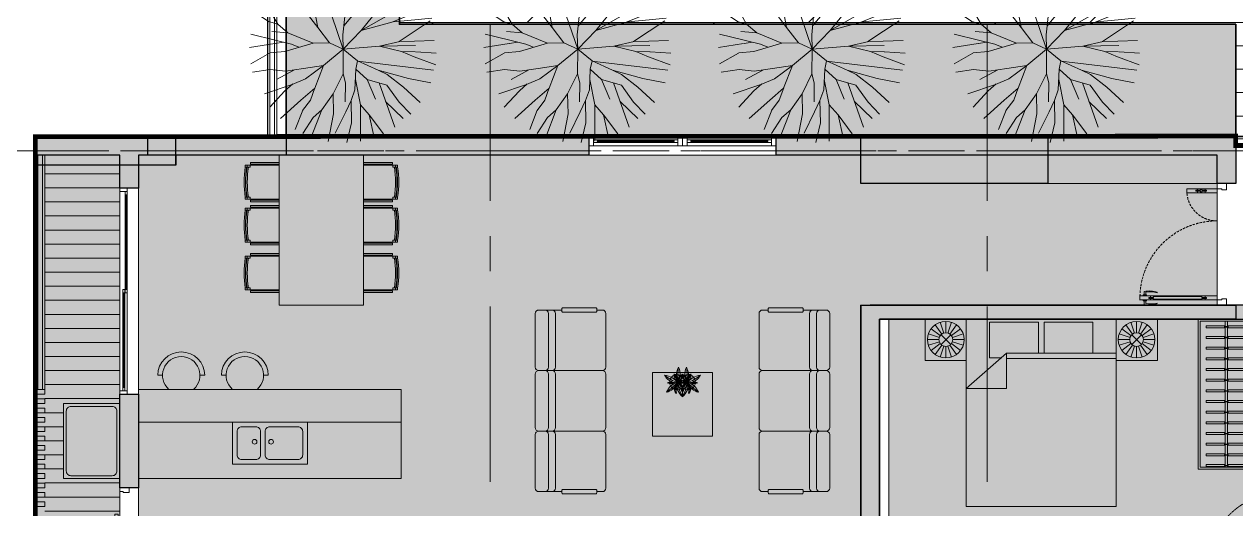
# Model space of a CAD drawing. Header units: millimetres. Extents: x -100356 to 314685, y 446 to 1273965.
# Drawn here: x 41021 to 53941, y 799795 to 804968 of the extents above; entities that cross this region are included whole.
import ezdxf
from ezdxf.enums import TextEntityAlignment as Align

# ---------------------------------------------------------------- set-up
doc = ezdxf.new("R2010")
doc.units = ezdxf.units.MM
for name, pattern in [('A1 - dp$0$DASHED2', [0.375, 0.25, -0.125]), ('A1 - dp$0$HIDDEN', [0.375, 0.25, -0.125]), ('CENTER', [2, 1.25, -0.25, 0.25, -0.25]), ('Dash', [6, 3, -3]), ('gf$0$CENTER2', [28.575, 19.05, -3.175, 3.175, -3.175]), ('gf$0$Kume - Grid Line', [10.5, 6, -1.25, 2, -1.25])]:
    doc.linetypes.add(name, pattern=pattern)
for name, color, linetype, lineweight in [('20180221 BF$0$TUONG 2', 2, 'Continuous', 25), ('20180330-Ascent Plaza-TP-Ban ve so bo$0$20180221 BF$0$Core - tb$0$A.Wall', 2, 'Continuous', 35), ('20180330-Ascent Plaza-TP-Ban ve so bo$0$KÍNH', 150, 'Continuous', 9), ('@ color hatch', 7, 'Continuous', 13), ('A-_LNSP----_E', 7, 'Continuous', 9), ('A.Concrete', 7, 'Continuous', 25), ('A1 - dp$0$A.Door', 4, 'Continuous', 13), ('A1 - dp$0$A.HACH 250', 250, 'Continuous', 5), ('A1 - dp$0$CUA', 5, 'Continuous', 9), ('A1 - dp$0$FURNITURE', 8, 'Continuous', 5), ('A1 - dp$0$KHCUA', 3, 'Continuous', 13), ('A1 - dp$0$TUONG 2', 2, 'Continuous', 25), ('A2 - dp$0$FURNITURE', 8, 'Continuous', 5), ('A3 - dp$0$A.Door', 4, 'Continuous', 13), ('A3 - dp$0$A.HACH 250', 250, 'Continuous', 5), ('A3 - dp$0$CUA', 5, 'Continuous', 9), ('A3 - dp$0$FURNITURE', 8, 'Continuous', 5), ('Core - tb$0$$0$FURNITURE', 45, 'Continuous', 5), ('Core - tb$0$$0$TUONG 2', 2, 'Continuous', 25), ('gf$0$A.Axis', 251, 'gf$0$CENTER2', 13), ('Hatch-wall', 251, 'Continuous', 5), ('LC.HA', 250, 'Continuous', 9), ('LGI', 250, 'CENTER', 9), ('luoicot', 30, 'Continuous', 13)]:
    doc.layers.add(name, color=color, linetype=linetype, lineweight=lineweight)
doc.layers.add('STR', color=7, linetype='Continuous')
doc.styles.add('A1 - dp$0$GHICHU-C', font='Font - TrueType - Arial.ttf', dxfattribs={"width": 0.7})
doc.styles.add('arial_eng', font='ARIALNI.TTF')

# ---------------------------------------------------------------- blocks, each defined once
blk = doc.blocks.new('*U407')
at = {"layer": 'A1 - dp$0$A.Door'}
for p, q in [((117, 380), (117, 900)), ((152, 900), (152, 380)), ((100, 40), (100, 760))]:
    blk.add_line(p, q, dxfattribs=at)
for points in [[(152, 1000), (152, 900), (140, 900), (140, 910), (130, 910), (130, 900), (117, 900), (117, 1000)], [(100, 800), (100, 760), (65, 760), (65, 750), (0, 750), (0, 800)], [(130, 380), (130, 370), (140, 370), (140, 380), (152, 380), (152, 280), (117, 280), (117, 380)], [(65, 50), (65, 40), (100, 40), (100, 0), (0, 0), (0, 50)]]:
    blk.add_lwpolyline(points, close=True, dxfattribs=at)
at = {"layer": 'A1 - dp$0$A.HACH 250', "linetype": 'A1 - dp$0$DASHED2'}
blk.add_lwpolyline([(130, 910), (140, 910), (140, 370), (130, 370)], close=True, dxfattribs=at)
blk = doc.blocks.new('A1 - dp$0$crua 450x830')
at = {"layer": 'A1 - dp$0$FURNITURE'}
blk.add_lwpolyline([(400, 10), (-400, 10), (-400, 460), (400, 460)], close=True, dxfattribs=at)
blk.add_lwpolyline([(-400, 10), (400, 10), (400, 460)], dxfattribs=at)
for points in [[(-300, 60), (0, 60, 0.4142136), (50, 110), (50, 360, 0.4142136), (0, 410), (-300, 410, 0.4142136), (-350, 360), (-350, 110, 0.4142136)], [(100, 110), (100, 360, -0.4142136), (150, 410), (300, 410, -0.4142136), (350, 360), (350, 110, -0.4142136), (300, 60), (150, 60, -0.4142136)]]:
    blk.add_lwpolyline(points, format="xyb", close=True, dxfattribs=at)
for centre in [(-12.5, 250), (162.5, 250)]:
    blk.add_circle(centre, 25, dxfattribs=at)
blk = doc.blocks.new('A1 - dp$0$A$C6E1257E0')
at = {"linetype": 'Continuous'}
blk.add_lwpolyline([(30.5, 0), (64.5, 0), (64.5, 8.5), (30.5, 8.5)], close=True, dxfattribs=at)
blk.add_lwpolyline([(39, 8.5), (39, 42.5, -0.13275358), (166.5, 34), (166.5, 29.75, 0.11521641), (56, 34), (56, 8.5)], format="xyb", dxfattribs=at)
blk = doc.blocks.new('A1 - dp$0$cua vao can ho')
at = {"layer": 'A1 - dp$0$A.HACH 250', "linetype": 'A1 - dp$0$DASHED2', "ltscale": 100}
for centre, radius, start, end in [((-78, 0), 822, 88.4513, 180), ((-1222, 0), 322, 0, 93.9546)]:
    blk.add_arc(centre, radius, start, end, dxfattribs=at)
at = {"layer": 'A1 - dp$0$CUA'}
for p, q in [((-100, 128), (-100, 711)), ((-56, 128), (-56, 711)), ((-1244, 128), (-1244, 210)), ((-1200, 128), (-1200, 210))]:
    blk.add_line(p, q, dxfattribs=at)
for points in [[(-56, 822), (-56, 804), (-56, 711), (-72, 711), (-73, 726), (-83, 726), (-83, 711), (-100, 711), (-100, 822)], [(-73, 726), (-71, 676), (-64, 676), (-64, 161), (-71, 161), (-73, 111), (-83, 111), (-83, 128), (-84, 161), (-92, 161), (-92, 676), (-84, 676), (-83, 726)], [(-1244, 321), (-1244, 304), (-1244, 210), (-1228, 210), (-1227, 226), (-1217, 226), (-1217, 210), (-1200, 210), (-1200, 321)], [(-1227, 226), (-1229, 176), (-1236, 176), (-1236, 161), (-1229, 161), (-1227, 111), (-1217, 111), (-1217, 128), (-1216, 161), (-1208, 161), (-1208, 176), (-1216, 176), (-1217, 226)], [(-1233, -50), (-1244, -50), (-1244, 0), (-1300, 0), (-1300, -100), (-1275, -100), (-1233, -100)], [(-1217, 128), (-1217, 111), (-1227, 111), (-1228, 128), (-1244, 128), (-1244, 1), (-1244, 0), (-1200, 0), (-1200, 11), (-1200, 128)], [(-83, 128), (-83, 111), (-73, 111), (-72, 128), (-56, 128), (-56, 1), (-56, 0), (-100, 0), (-100, 11), (-100, 128)], [(-67, -50), (-56, -50), (-56, 0), (0, 0), (0, -100), (-25, -100), (-67, -100)]]:
    blk.add_lwpolyline(points, close=True, dxfattribs=at)
blk.add_lwpolyline([(-1244, 0), (-56, 0)], dxfattribs=at)
at = {"layer": 'A1 - dp$0$CUA', "yscale": 1.111111111007631, "zscale": 1.111111111007631}
for p, xscale, rotation in [((-100, 822), -1.111111111007631, 89.99998306033208), ((-56, 822), 1.111111111007631, 269.9999830603322)]:
    blk.add_blockref('A1 - dp$0$A$C6E1257E0', p, dxfattribs=dict(at, xscale=xscale, rotation=rotation))
blk = doc.blocks.new('A1 - dp$0$sofa')
for p, q in [((0, -571), (0, 0)), ((38, 38), (104, 38)), ((282, 38), (104, 38)), ((141, -571), (141, 0)), ((217, -571), (217, 0)), ((716, 38), (658, 38)), ((754, -571), (754, 0)), ((716, -608), (38, -608)), ((0, -1217), (0, -646)), ((141, -646), (141, -1217)), ((217, -646), (217, -1217)), ((754, -646), (754, -1217)), ((38, -1255), (104, -1255)), ((716, -1255), (104, -1255)), ((0, -1292), (0, -1863)), ((141, -1292), (141, -1863)), ((217, -1292), (217, -1863)), ((754, -1292), (754, -1863)), ((38, -1901), (104, -1901)), ((282, -1901), (104, -1901)), ((716, -1901), (658, -1901))]:
    blk.add_line(p, q)
for points in [[(644, 61), (296, 61, 0.414214), (282, 47), (282, 28, 0.414214), (296, 14), (644, 14, 0.414214), (658, 28), (658, 47, 0.414214)], [(644, -1924), (296, -1924, -0.414214), (282, -1910), (282, -1891, -0.414214), (296, -1877), (644, -1877, -0.414214), (658, -1891), (658, -1910, -0.414214)]]:
    blk.add_lwpolyline(points, format="xyb", close=True)
blk.add_lwpolyline([(1890, -555), (1250, -555), (1250, -1235), (1890, -1235)], close=True)
blk.add_circle((1627, -1130), 80.6)
for centre, radius, start, end in [((38, 0), 37.7, 90, 180), ((104, 0), 37.7, 0, 90), ((179, 0), 37.7, 0, 90), ((716, 0), 37.7, 0, 90), ((38, -571), 37.7, 180, 270), ((38, -646), 37.7, 90, 180), ((104, -571), 37.7, 270, 0), ((104, -646), 37.7, 0, 90), ((179, -571), 37.7, 270, 0), ((179, -646), 37.7, 0, 90), ((716, -571), 37.7, 270, 0), ((716, -646), 37.7, 0, 90), ((1477, -1093), 150, 346.3603, 52.9474), ((1796, -981), 228, 178.2222, 197.8583), ((1223, -1180), 401, 8.0959, 30.7226), ((1582, -967), 167, 284.1284, 340.1468), ((1353, -1031), 283, 345.0604, 4.0737), ((2072, -1493), 575, 125.4464, 140.7382), ((1772, -1170), 150, 102.2423, 161.7321), ((1521, -1059), 124, 335.9893, 22.84), ((1594, -1056), 62.7, 334.5276, 48.0163), ((1589, -1013), 116, 199.4342, 287.4357), ((1402, -1395), 347, 51.5416, 77.1764), ((1623, -1280), 157, 94.4073, 156.4431), ((1435, -996), 226, 281.2486, 323.9899), ((1735, -1455), 348, 109.6318, 136.9416), ((1657, -878), 252, 226.1483, 260.3711), ((1544, -1172), 49.4, 77.3557, 164.3532), ((1570, -1231), 102, 81.6389, 135.6255), ((1786, -1860), 758, 106.3355, 112.415), ((1675, -1022), 118, 186.5073, 242.3609), ((1500, -1141), 121, 8.5552, 61.3289), ((1835, -910), 304, 204.7599, 224.6473), ((1549, -1147), 69.2, 281.4267, 10.9877), ((1508, -1124), 107, 301.9055, 355.1859), ((1044, -1193), 576, 350.24, 6.1148), ((1462, -1204), 173, 330.2411, 25.809), ((1771, -1215), 176, 150.7697, 151.9367), ((1796, -981), 228, 219.15, 261.389), ((1891, -1027), 289, 200.5138, 216.0242), ((1504, -1496), 388, 48.5745, 72.3842), ((1623, -1280), 157, 28.0484, 84.6491), ((1727, -2147), 1024, 89.91, 94.502), ((1609, -1189), 50.1, 349.1166, 38.9556), ((1686, -1227), 114, 66.7315, 107.3971), ((1675, -1004), 130, 272.4374, 295.2956), ((38, -1217), 37.7, 180, 270), ((38, -1292), 37.7, 90, 180), ((104, -1217), 37.7, 270, 0), ((104, -1292), 37.7, 0, 90), ((179, -1217), 37.7, 270, 0), ((179, -1292), 37.7, 0, 90), ((716, -1217), 37.7, 270, 0), ((716, -1292), 37.7, 0, 90), ((1247, -1065), 350, 334.6853, 342.4501), ((1771, -1215), 176, 174.3326, 205.2804), ((1669, -1151), 48.5, 222.8374, 256.9786), ((38, -1863), 37.7, 180, 270), ((104, -1863), 37.7, 270, 0), ((179, -1863), 37.7, 270, 0), ((716, -1863), 37.7, 270, 0)]:
    blk.add_arc(centre, radius, start, end)
blk = doc.blocks.new('A2 - dp$0$CT3 MBT 11-31$0$ghe bar')
at = {"layer": 'A2 - dp$0$FURNITURE'}
for p, q in [((-250, -250), (-200, -250)), ((200, -250), (250, -250)), ((-132, -400), (132, -400))]:
    blk.add_line(p, q, dxfattribs=at)
for radius, start, end in [(250, 0, 180), (200, 311.4096, 228.5904)]:
    blk.add_arc((0, -250), radius, start, end, dxfattribs=at)
blk = doc.blocks.new('A3 - dp$0$1012')
at = {"layer": 'A3 - dp$0$FURNITURE'}
for p, q in [((397, 192), (13, 192)), ((13, 192), (13, 169)), ((52, 169), (13, 169)), ((36, 169), (36, 192)), ((52, 169), (67, 169)), ((67, 169), (67, 192)), ((397, 222), (71, 222)), ((71, 222), (71, 202)), ((71, 202), (397, 202)), ((397, 202), (397, 222)), ((397, -192), (397, 192)), ((52, -169), (13, -169)), ((13, -169), (13, -192)), ((13, -192), (397, -192)), ((36, -192), (36, -169)), ((52, -169), (67, -169)), ((67, -192), (67, -169)), ((71, -202), (397, -202)), ((71, -222), (71, -202)), ((397, -222), (71, -222)), ((397, -202), (397, -222))]:
    blk.add_line(p, q, dxfattribs=at)
at = {"layer": 'A3 - dp$0$FURNITURE', "extrusion": (0, 0, -1)}
for centre, major_axis, start_param, end_param in [((1073, 0), (759, 759), 3.768877, 4.085105), ((1073, 0), (748, 748), 3.766561, 4.087421), ((1094, 0), (759, 759), 3.768877, 4.085105), ((1094, 0), (748, 748), 3.766561, 4.087421)]:
    blk.add_ellipse(centre, major_axis=major_axis, ratio=1, start_param=start_param, end_param=end_param, dxfattribs=at)
blk = doc.blocks.new('A3 - dp$0$ban an 6')
at = {"layer": 'A3 - dp$0$FURNITURE'}
blk.add_lwpolyline([(1600, 0), (0, 0), (0, -900), (1600, -900)], close=True, dxfattribs=at)
at = {"layer": 'A3 - dp$0$FURNITURE', "extrusion": (2.97971e-18, 2.40137e-28, -1), "xscale": 0.9444444444444444, "yscale": 0.9444444444444444, "zscale": -0.9444444444444444, "rotation": 270}
for p in [(-342, 375), (-853, 375), (-1312, 375)]:
    blk.add_blockref('A3 - dp$0$1012', p, dxfattribs=at)
at = {"layer": 'A3 - dp$0$FURNITURE', "xscale": 0.9444444444444444, "yscale": 0.9444444444444444, "zscale": 0.9444444444444444, "rotation": 90}
for p in [(342, -1275), (853, -1275), (1312, -1275)]:
    blk.add_blockref('A3 - dp$0$1012', p, dxfattribs=at)
blk = doc.blocks.new('*U398')
at = {"layer": 'A3 - dp$0$FURNITURE'}
for p, q in [((0, 100), (2500, 100)), ((0, 75), (2500, 75)), ((0, 25), (2500, 25)), ((0, 0), (2500, 0))]:
    blk.add_line(p, q, dxfattribs=at)
blk = doc.blocks.new('*U397')
at = {"layer": 'A3 - dp$0$A.Door', "ltscale": 0.5}
for p, q in [((950, 100), (50, 100)), ((50, 0), (950, 0)), ((100, 65), (900, 65)), ((100, 35), (900, 35)), ((1000, 0), (1000, 100))]:
    blk.add_line(p, q, dxfattribs=at)
for points in [[(50, 100), (50, 0), (0, 0), (0, 100)], [(950, 100), (950, 0), (1000, 0), (1000, 100)]]:
    blk.add_lwpolyline(points, close=True, dxfattribs=at)
for points in [[(100, 55), (100, 65), (50, 65), (50, 35), (100, 35), (100, 45), (90, 45), (90, 55), (100, 55)], [(900, 55), (900, 65), (950, 65), (950, 35), (900, 35), (900, 45), (910, 45), (910, 55), (900, 55)]]:
    blk.add_lwpolyline(points, dxfattribs=at)
at = {"layer": 'A3 - dp$0$A.HACH 250', "ltscale": 0.5}
blk.add_lwpolyline([(90, 45), (910, 45), (910, 55), (90, 55)], close=True, dxfattribs=at)
blk = doc.blocks.new('*U269')
for p, q in [((50, 0), (1538, 0)), ((100, 0), (100, -30)), ((1488, 0), (1488, -30)), ((1538, 0), (1538, -30)), ((50, -30), (1538, -30)), ((1488, -35), (1488, -65)), ((1488, -35), (2975, -35)), ((1488, -65), (2975, -65)), ((1538, -35), (1538, -65)), ((2925, -35), (2925, -65))]:
    blk.add_line(p, q)
at = {"color": 8}
for p, q in [((100, -15), (1488, -15)), ((1538, -50), (2925, -50))]:
    blk.add_line(p, q, dxfattribs=at)
for points in [[(0, 0), (50, 0), (50, -110), (0, -110)], [(2975, 0), (3025, 0), (3025, -110), (2975, -110)]]:
    blk.add_lwpolyline(points, close=True)
for points in [[(2975, 0), (50, 0)], [(2975, -110), (50, -110)]]:
    blk.add_lwpolyline(points)
at = {"layer": 'A1 - dp$0$KHCUA', "style": 'A1 - dp$0$GHICHU-C', "flags": 1}
for tag, p in [('TEN_CUA', (450, -184)), ('KICH_THUOC', (450, -300)), ('QUI_CACH', (450, -421))]:
    blk.add_attdef(tag, text='', height=50, dxfattribs=at).set_placement(p, align=Align.MIDDLE)
blk = doc.blocks.new('3B2')
at = {"layer": '@ color hatch', "ltscale": 0.5}
h = blk.add_hatch(color=41, dxfattribs=at)
h.dxf.hatch_style = 1
h.paths.add_polyline_path([(7901, 0), (7500, 0), (7500, -102), (200, -102), (200, 196), (-1800, 196), (-1800, -102), (-3600, -102), (-3600, 1500), (200, 1500), (200, 4348), (1100, 4348), (1100, 4848), (200, 4848), (200, 9800), (399, 9800), (399, 11098), (3070, 11098), (3070, 11098), (4000, 11098), (4000, 11098), (7501, 11098), (7501, 11000), (9001, 11000), (9001, 5149), (7501, 5151), (7501, 4750), (7901, 4750)])
h.paths.add_polyline_path([(8101, 0), (9000, 0), (9000, 4750), (8101, 4750)], flags=17)
at = {"layer": 'A3 - dp$0$A.HACH 250'}
h = blk.add_hatch(dxfattribs=at)
h.set_pattern_fill('_USER', color=256, scale=150, angle=180, pattern_type=0)
h.set_pattern_definition([(180, (-353192.27, 191729.01), (-2e-14, -150), [])])
edge = h.paths.add_edge_path()
edge.add_line((8201, 4855), (8101, 4855))
edge.add_line((8101, 4855), (8101, 3350))
edge.add_line((8101, 3350), (8701, 3350))
edge.add_line((8701, 3350), (8701, 2550))
edge.add_line((8701, 2550), (8101, 2550))
edge.add_line((8101, 2550), (8101, 0))
edge.add_line((8101, 0), (8901, 0))
edge.add_line((8901, 0), (8901, 4750))
edge.add_line((8901, 4750), (8201, 4750))
at = {"layer": 'Hatch-wall', "ltscale": 0.5}
h = blk.add_hatch(color=256, dxfattribs=at)
h.dxf.hatch_style = 1
h.paths.add_polyline_path([(1100, -102), (1100, -302), (-3800, -302), (-3800, 200), (-3600, 200), (-3600, -102)])
h.paths.add_polyline_path([(2300, 6648), (2400, 6648), (2400, 6548), (3900, 6548), (3900, 6648), (4000, 6648), (4000, 6398), (3900, 6398), (3900, 6448), (1900, 6448), (1900, 4848), (3200, 4848), (3200, 4448), (3900, 4448), (3900, 5648), (4000, 5648), (4000, 4348), (3100, 4348), (3100, 4748), (1100, 4748), (1100, 4348), (200, 4348), (200, 1498), (-3600, 1498), (-3600, 1500), (-3800, 1500), (-3800, 1648), (0, 1648), (0, 5048), (50, 5048), (51, 11298), (950, 11298), (950, 11098), (200, 11098), (200, 7698), (2400, 7698), (2400, 7398), (2300, 7398), (2300, 7598), (200, 7598), (200, 4848), (1000, 4848), (1800, 4848), (1800, 6548), (2200, 6548), (2300, 6548), (2300, 6548), (2300, 6548)])
h.paths.add_polyline_path([(200, 4748), (1000, 4748), (1000, 4448), (200, 4448)], flags=16)
h.paths.add_polyline_path([(3900, 11098), (3050, 11098), (3050, 11298), (4600, 11298), (4600, 11098), (4000, 11098), (4000, 8148), (4100, 8148), (4100, 8048), (4000, 8048), (4000, 7548), (3900, 7548)])
h.paths.add_polyline_path([(8801, 8048), (5200, 8048), (5200, 7998), (5100, 7998), (5100, 8048), (5000, 8048), (5000, 8148), (8801, 8148), (8801, 8573), (9001, 8573), (9001, 7687), (8801, 7687)])
h.paths.add_polyline_path([(9001, 5148), (9001, 5587), (8801, 5587), (8801, 5148), (7501, 5148), (7501, 5048), (5200, 5048), (5200, 7098), (5100, 7098), (5100, 4948), (7901, 4948), (7901, 4250), (8101, 4250), (8101, 4948), (9001, 4948)])
h.paths.add_polyline_path([(7901, 3450), (8101, 3450), (8101, 2450), (7901, 2450)])
h.paths.add_polyline_path([(3100, -102), (7901, -102), (7901, 250), (8101, 250), (8101, -102), (9001, -102), (9001, -302), (3100, -302)])
h.paths.add_polyline_path([(8801, 11098), (5700, 11098), (5700, 11298), (9001, 11298), (9001, 11098), (9001, 10673), (8801, 10673)])
at = {"layer": '@ color hatch', "color": 7, "linetype": 'Dash', "ltscale": 10, "const_width": 10}
blk.add_lwpolyline([(7901, 4750), (7901, 0), (7500, 0), (7500, -102), (200, -102), (200, 201), (-1800, 197), (-1800, -105), (-3600, -102), (-3600, 1500), (200, 1500), (200, 4348)], dxfattribs=at)
blk.add_lwpolyline([(8101, 0), (9000, 0), (9000, 4750), (8101, 4750)], close=True, dxfattribs=at)
at = {"layer": 'A1 - dp$0$A.HACH 250'}
for points in [[(8901, 3598), (9001, 3598), (9001, 3648), (8901, 3648)], [(8901, 3498), (9001, 3498), (9001, 3548), (8901, 3548)], [(8901, 3398), (9001, 3398), (9001, 3448), (8901, 3448)], [(8101, 2550), (8701, 2550), (8701, 3350), (8101, 3350)], [(8901, 3298), (9001, 3298), (9001, 3348), (8901, 3348)], [(8901, 3198), (9001, 3198), (9001, 3248), (8901, 3248)], [(8901, 3098), (9001, 3098), (9001, 3148), (8901, 3148)], [(8901, 2998), (9001, 2998), (9001, 3048), (8901, 3048)], [(8901, 2898), (9001, 2898), (9001, 2948), (8901, 2948)], [(8901, 2798), (9001, 2798), (9001, 2848), (8901, 2848)], [(8901, 2698), (9001, 2698), (9001, 2748), (8901, 2748)], [(8901, 2598), (9001, 2598), (9001, 2648), (8901, 2648)], [(8901, 2498), (9001, 2498), (9001, 2548), (8901, 2548)], [(8901, 2398), (9001, 2398), (9001, 2448), (8901, 2448)]]:
    blk.add_lwpolyline(points, close=True, dxfattribs=at)
at = {"layer": 'A1 - dp$0$CUA'}
blk.add_lwpolyline([(7901, 2450), (7901, 250)], dxfattribs=at)
at = {"layer": 'A1 - dp$0$FURNITURE'}
for points in [[(7901, 3348), (5100, 3348), (5100, 2398), (7901, 2398)], [(5100, 2748), (7901, 2748), (7901, 3348), (5100, 3348)], [(-1799, -101), (-1799, 199), (-3600, 199), (-3600, -103)]]:
    blk.add_lwpolyline(points, close=True, dxfattribs=at)
blk.add_lwpolyline([(8181, 2580), (8621, 2580, 0.414214), (8671, 2630), (8671, 3270, 0.414214), (8621, 3320), (8181, 3320, 0.414214), (8131, 3270), (8131, 2630, 0.414214)], format="xyb", close=True, dxfattribs=at)
at = {"layer": 'A1 - dp$0$TUONG 2', "ltscale": 0.5}
for points in [[(200, 4348), (200, 1498), (-3600, 1498), (-3600, 1500), (-3800, 1500), (-3800, 1648), (0, 1648), (0, 5048)], [(200, 1498), (200, 4348)]]:
    blk.add_lwpolyline(points, dxfattribs=at)
for points in [[(7901, 3450), (8101, 3450), (8101, 2450), (7901, 2450)], [(1100, -102), (1100, -302), (-3800, -302), (-3800, 200), (-3600, 200), (-3600, -102)], [(7901, 250), (8101, 250), (8101, -102), (9001, -102), (9001, -302), (3100, -302), (3100, -102), (7901, -102)]]:
    blk.add_lwpolyline(points, close=True, dxfattribs=at)
at = {"layer": 'A3 - dp$0$CUA'}
blk.add_line((-3100, -102), (1500, -102), dxfattribs=at)
for points in [[(7901, 2398), (7901, -102)], [(3100, -102), (1100, -102)]]:
    blk.add_lwpolyline(points, dxfattribs=at)
at = {"layer": 'A1 - dp$0$A.Door'}
blk.add_blockref('*U407', (8001, 3450), dxfattribs=at)
at = {"layer": 'A1 - dp$0$A.Door', "extrusion": (0, 0, -1), "xscale": -0.7272727265428539, "yscale": 0.7272727265428539, "zscale": -0.7272727265428539, "rotation": 270}
blk.add_blockref('*U269', (-8021, 250), dxfattribs=at)
at = {"layer": 'A1 - dp$0$FURNITURE'}
blk.add_blockref('A1 - dp$0$sofa', (530, 3452), dxfattribs=at)
at = {"layer": 'A1 - dp$0$FURNITURE', "xscale": -1}
blk.add_blockref('A1 - dp$0$sofa', (3670, 3452), dxfattribs=at)
at = {"layer": 'A1 - dp$0$FURNITURE', "extrusion": (0, 0, -1), "zscale": -1}
for name, p, rotation in [('A1 - dp$0$crua 450x830', (-6500, 3208), 180), ('*U398', (-8901, -102), 90)]:
    blk.add_blockref(name, p, dxfattribs=dict(at, rotation=rotation))
at = {"layer": 'A1 - dp$0$FURNITURE', "xscale": -1}
for name, p, rotation in [('A2 - dp$0$CT3 MBT 11-31$0$ghe bar', (6767, 1998), 180), ('A2 - dp$0$CT3 MBT 11-31$0$ghe bar', (7445, 1998), 180), ('A3 - dp$0$ban an 6', (5500, 1498), 90)]:
    blk.add_blockref(name, p, dxfattribs=dict(at, rotation=rotation))
at = {"layer": 'A1 - dp$0$TUONG 2', "xscale": -1, "rotation": 270}
blk.add_blockref('A1 - dp$0$cua vao can ho', (-3600, 1500, 0), dxfattribs=at)
at = {"layer": 'A3 - dp$0$A.Door', "rotation": 180}
for p in [(2100, -202), (3100, -202)]:
    blk.add_blockref('*U397', p, dxfattribs=at)
at = {"layer": 'A1 - dp$0$FURNITURE', "style": 'arial_eng'}
blk.add_attdef('AC', text='', height=300, rotation=270, dxfattribs=at).set_placement((8378, 2955, 0), align=Align.MIDDLE)
blk = doc.blocks.new('*U43')
for points in [[(0, 600), (0, 0), (1600, 0), (1600, 600)], [(1580, 580), (1580, 20), (20, 20), (20, 580)]]:
    blk.add_lwpolyline(points, close=True)
at = {"ltscale": 6}
for points in [[(91, 313), (91, 515), (69, 515), (69, 313)], [(205, 313), (205, 515), (183, 515), (183, 313)], [(319, 313), (319, 515), (297, 515), (297, 313)], [(433, 313), (433, 515), (411, 515), (411, 313)], [(547, 313), (547, 515), (525, 515), (525, 313)], [(661, 313), (661, 515), (639, 515), (639, 313)], [(775, 313), (775, 515), (753, 515), (753, 313)], [(889, 313), (889, 515), (867, 515), (867, 313)], [(1003, 313), (1003, 515), (981, 515), (981, 313)], [(1117, 313), (1117, 515), (1095, 515), (1095, 313)], [(1231, 313), (1231, 515), (1209, 515), (1209, 313)], [(1345, 313), (1345, 515), (1323, 515), (1323, 313)], [(1459, 313), (1459, 515), (1437, 515), (1437, 313)], [(1573, 313), (1573, 515), (1551, 515), (1551, 313)], [(69, 287), (69, 92), (91, 92), (91, 287)], [(183, 287), (183, 92), (205, 92), (205, 287)], [(297, 287), (297, 92), (319, 92), (319, 287)], [(411, 287), (411, 92), (433, 92), (433, 287)], [(525, 287), (525, 92), (547, 92), (547, 287)], [(639, 287), (639, 92), (661, 92), (661, 287)], [(753, 287), (753, 92), (775, 92), (775, 287)], [(867, 287), (867, 92), (889, 92), (889, 287)], [(981, 287), (981, 92), (1003, 92), (1003, 287)], [(1095, 287), (1095, 92), (1117, 92), (1117, 287)], [(1209, 287), (1209, 92), (1231, 92), (1231, 287)], [(1323, 287), (1323, 92), (1345, 92), (1345, 287)], [(1437, 287), (1437, 92), (1459, 92), (1459, 287)], [(1551, 287), (1551, 92), (1573, 92), (1573, 287)]]:
    blk.add_lwpolyline(points, dxfattribs=at)
for points in [[(1580, 287), (1580, 313), (20, 313), (20, 287)], [(83, 319), (78, 319), (78, 280), (83, 280)], [(197, 319), (192, 319), (192, 280), (197, 280)], [(311, 319), (306, 319), (306, 280), (311, 280)], [(425, 319), (420, 319), (420, 280), (425, 280)], [(539, 319), (534, 319), (534, 280), (539, 280)], [(653, 319), (648, 319), (648, 280), (653, 280)], [(767, 319), (762, 319), (762, 280), (767, 280)], [(881, 319), (876, 319), (876, 280), (881, 280)], [(995, 319), (990, 319), (990, 280), (995, 280)], [(1109, 319), (1104, 319), (1104, 280), (1109, 280)], [(1223, 319), (1218, 319), (1218, 280), (1223, 280)], [(1337, 319), (1332, 319), (1332, 280), (1337, 280)], [(1451, 319), (1446, 319), (1446, 280), (1451, 280)], [(1565, 319), (1560, 319), (1560, 280), (1565, 280)]]:
    blk.add_lwpolyline(points, close=True, dxfattribs=at)
blk = doc.blocks.new('A1 - dp$0$Bed 1600')
at = {"linetype": 'Continuous'}
for p, q in [((2, -80), (2, 0)), ((2, 0), (66, 0)), ((66, 0), (66, -80)), ((12, -1.2), (32.8, -1.2)), ((12, -14.4), (12, -1.2)), ((32.8, -1.2), (32.8, -14.4)), ((35.2, -1.2), (56, -1.2)), ((35.2, -14.4), (35.2, -1.2)), ((56, -1.2), (56, -16.4)), ((2, -14.4), (48.8, -14.4)), ((66, -29.6), (48.8, -14.4)), ((48.8, -14.4), (48.8, -29.6)), ((48.8, -16.8), (2, -16.8)), ((56, -16.4), (50.8, -16.4)), ((48.8, -29.6), (66, -29.6)), ((66, -80), (2, -80))]:
    blk.add_line(p, q, dxfattribs=at)
blk = doc.blocks.new('A1 - dp$0$tab')
for p, q in [((439, 0), (0, 0)), ((0, 0), (0, -439)), ((439, -439), (439, 0)), ((158, -179), (60, -108)), ((174, -163), (103, -65)), ((195, -153), (157, -37)), ((217, -149), (217, -27)), ((240, -153), (278, -37)), ((260, -163), (332, -65)), ((277, -179), (375, -108)), ((144, -222), (22, -222)), ((148, -200), (32, -162)), ((148, -245), (32, -283)), ((166, -171), (269, -274)), ((269, -171), (166, -274)), ((287, -200), (403, -162)), ((287, -245), (403, -283)), ((291, -222), (412, -222)), ((158, -265), (60, -337)), ((174, -282), (103, -380)), ((195, -292), (157, -408)), ((217, -296), (217, -418)), ((217, -296), (217, -418)), ((240, -292), (278, -408)), ((260, -282), (332, -380)), ((277, -265), (375, -337)), ((0, -439), (439, -439))]:
    blk.add_line(p, q)
for radius in [195, 73.2]:
    blk.add_circle((217, -222), radius)
blk = doc.blocks.new('*U205')
for points in [[(-850, 100), (-900, 100), (-900, 0), (-850, 0)], [(-50, 0), (-100, 0), (-100, -800), (-50, -800)], [(0, 100), (-50, 100), (-50, 0), (0, 0)]]:
    blk.add_lwpolyline(points, close=True)
at = {"linetype": 'A1 - dp$0$HIDDEN'}
blk.add_arc((-50, 0), 800, 180, 270, dxfattribs=at)
blk = doc.blocks.new('2B1')
at = {"layer": '@ color hatch'}
h = blk.add_hatch(color=151, dxfattribs=at)
h.dxf.hatch_style = 1
h.paths.add_polyline_path([(150, 8700), (3100, 8700), (3100, 9800), (150, 9800)])
h.paths.add_polyline_path([(3300, 9600), (3300, 8500), (150, 8500), (150, 8300), (100, 8300), (100, 2500), (200, 2500), (200, 1050), (600, 1050), (600, 150), (7500, 150), (7500, 2500), (7600, 2500), (7600, 3550), (6500, 3550), (6500, 5600), (6100, 5600), (6100, 6400), (6400, 6400), (6400, 9600), (6300, 9600), (6300, 9600)])
h.paths.add_polyline_path([(7650, 3650), (6600, 3650), (6600, 6900), (7650, 6900)])
at = {"layer": 'Hatch-wall', "ltscale": 0.5}
h = blk.add_hatch(color=256, dxfattribs=at)
h.dxf.hatch_style = 1
h.paths.add_polyline_path([(7600, 150), (3600, 150), (3600, 1750), (3600, 1850), (3300, 1850), (3300, 1950), (3200, 1950), (3200, 1850), (3200, 1750), (3500, 1750), (3500, 150), (3150, 150), (3150, 0), (7700, 0), (7700, 6300), (7650, 6300), (7650, 3650), (7600, 3650), (7550, 3650), (7550, 3550), (7600, 3550)])
at = {"layer": '@ color hatch', "color": 7, "linetype": 'Dash', "ltscale": 10, "const_width": 10}
blk.add_lwpolyline([(3300, 9600), (3300, 8500), (150, 8500), (150, 8300), (100, 8300), (100, 2500), (200, 2500), (200, 1050), (600, 1050), (600, 150), (7500, 150), (7500, 2500), (7600, 2500), (7600, 3550), (6500, 3550), (6500, 5600), (6100, 5600), (6100, 6400), (6400, 6400), (6400, 8300), (6300, 8300), (6300, 9600)], close=True, dxfattribs=at)
at = {"layer": 'A1 - dp$0$TUONG 2', "ltscale": 0.5}
blk.add_lwpolyline([(7700, 6300), (7650, 6300), (7650, 3650), (7600, 3650), (7550, 3650), (7550, 3550), (7600, 3550), (7600, 150), (3600, 150), (3600, 1750), (3600, 1850), (3300, 1850), (3300, 1950), (3200, 1950), (3200, 1850), (3200, 1750), (3500, 1750), (3500, 150), (3150, 150), (3150, 0), (7700, 0)], dxfattribs=at)
at = {"layer": 'A1 - dp$0$CUA', "rotation": 90}
blk.add_blockref('*U205', (3300, 2850), dxfattribs=at)
at = {"layer": 'A1 - dp$0$FURNITURE', "xscale": -24.99999062500353, "yscale": 24.99999062500353, "zscale": 24.99999062500353, "rotation": 180}
blk.add_blockref('A1 - dp$0$Bed 1600', (5025, 150), dxfattribs=at)
at = {"layer": 'A1 - dp$0$FURNITURE', "xscale": -1, "rotation": 270}
for name, p in [('*U43', (3600, 150)), ('A1 - dp$0$tab', (7114, 150))]:
    blk.add_blockref(name, p, dxfattribs=at)
at = {"layer": 'A1 - dp$0$FURNITURE', "rotation": 90}
blk.add_blockref('A1 - dp$0$tab', (4636, 150), dxfattribs=at)
at = {"layer": 'A1 - dp$0$FURNITURE', "style": 'arial_eng'}
blk.add_attdef('AC', text='', height=300, dxfattribs=at).set_placement((7131, 6569, 0), align=Align.MIDDLE)
blk = doc.blocks.new('*U215')
at = {"layer": 'Core - tb$0$$0$FURNITURE'}
for p, q in [((0, 100), (10095, 100)), ((0, 75), (10095, 75)), ((0, 25), (10095, 25)), ((0, 0), (10095, 0))]:
    blk.add_line(p, q, dxfattribs=at)
blk = doc.blocks.new('110_植栽_中_高木 - 落葉1_φ4000_H5500-1445069-IDEA-4th Storey - Detail')
at = {"color": 139}
for p, q in [((-472, 1941), (-408, 1715)), ((-306, 1976), (-181, 1368)), ((224, 1272), (-5, 2000)), ((298, 1613), (285, 1980)), ((518, 1586), (541, 1934)), ((641, 1557), (813, 1820)), ((-667, 1111), (-958, 1760)), ((-670, 1129), (-838, 1808)), ((-379, 1110), (-615, 1645)), ((-408, 1715), (-389, 1474)), ((-10, 1257), (-10, 1592)), ((224, 1272), (298, 1613)), ((459, 1252), (518, 1586)), ((459, 1252), (641, 1557)), ((879, 1317), (1065, 1665)), ((-1147, 1149), (-1389, 1451)), ((-934, 1324), (-819, 978)), ((-389, 1474), (-379, 1110)), ((-181, 1368), (30, 691)), ((348, 890), (879, 1317)), ((879, 1317), (625, 696)), ((1364, 1487), (1021, 1024)), ((-1482, 672), (-1685, 1077)), ((-1182, 862), (-1640, 1059)), ((-989, 932), (-1147, 1149)), ((-546, 458), (-670, 1129)), ((-379, 1110), (0, 0)), ((30, 691), (-10, 1257)), ((242, 956), (224, 1272)), ((242, 956), (459, 1252)), ((1602, 1227), (1074, 790)), ((-1182, 862), (-1319, 1008)), ((-743, 713), (-1182, 862)), ((-743, 713), (-989, 932)), ((-819, 978), (-743, 713)), ((10, 497), (348, 890)), ((30, 691), (242, 956)), ((1074, 790), (384, 396)), ((1021, 1024), (625, 696)), ((1796, 880), (1057, 580)), ((-1850, 759), (-1578, 578)), ((-1570, 578), (-1398, 529)), ((-1399, 530), (-1482, 672)), ((-1182, 348), (-1399, 530)), ((-546, 458), (-743, 713)), ((-10, 303), (30, 691)), ((625, 696), (384, 396)), ((384, 396), (1064, 582)), ((1064, 582), (1374, 607)), ((1855, 599), (1188, 159)), ((1374, 607), (1887, 662)), ((-1974, 319), (-1451, 187)), ((-1522, 376), (-1182, 348)), ((-645, 125), (-1182, 348)), ((-295, 133), (-546, 458)), ((0, 0), (-10, 303)), ((384, 396), (0, 0)), ((-2000, 33), (-1462, 119)), ((-1453, 121), (-1278, 144)), ((-1451, 187), (-1104, 101)), ((-645, 125), (-1245, -52)), ((-1104, 101), (-945, 37)), ((-295, 133), (-645, 125)), ((-423, -352), (0, 0)), ((0, 0), (-295, 133)), ((0, 0), (-5, -527)), ((0, 0), (773, 64)), ((305, -251), (0, 0)), ((773, 64), (1206, 162)), ((1538, 78), (773, 64)), ((773, 64), (1241, -50)), ((1206, 162), (1516, 167)), ((1516, 167), (1939, 182)), ((-1975, -315), (-1571, -88)), ((-1245, -52), (-1564, -80)), ((305, -251), (268, -432)), ((743, -453), (305, -251)), ((1534, -57), (1241, -50)), ((1241, -50), (1512, -168)), ((1512, -168), (1971, -338)), ((1984, -88), (1545, -58)), ((-1938, -494), (-1560, -440)), ((-1560, -440), (-1235, -475)), ((-1423, -653), (-1041, -445)), ((-1235, -475), (-846, -416)), ((-846, -416), (-423, -352)), ((-807, -637), (-423, -352)), ((-423, -352), (-610, -834)), ((268, -432), (248, -870)), ((268, -432), (508, -651)), ((1923, -449), (303, -262)), ((1389, -632), (743, -453)), ((935, -541), (743, -453)), ((-1683, -957), (-1092, -755)), ((-1244, -895), (-1077, -745)), ((-1092, -755), (-807, -637)), ((-5, -527), (-217, -960)), ((-5, -527), (44, -720)), ((44, -720), (39, -1126)), ((365, -1191), (258, -651)), ((931, -773), (508, -651)), ((508, -651), (685, -1070)), ((1097, -1672), (762, -724)), ((1191, -1135), (931, -773)), ((1284, -817), (935, -541)), ((1865, -721), (1389, -632)), ((-1567, -1243), (-1244, -895)), ((-610, -834), (-905, -1095)), ((-703, -1095), (-608, -832)), ((-217, -960), (-458, -1297)), ((-207, -1385), (-217, -960)), ((248, -870), (165, -1101)), ((1640, -1145), (1284, -817)), ((-905, -1095), (-1342, -1483)), ((-867, -1310), (-703, -1095)), ((165, -1101), (52, -1342)), ((175, -1573), (165, -1101)), ((365, -1191), (365, -1967)), ((552, -1405), (365, -1191)), ((1278, -1483), (902, -1122)), ((1438, -1391), (1191, -1135)), ((-1024, -1718), (-864, -1308)), ((-645, -1459), (-866, -1803)), ((-682, -1880), (-458, -1297)), ((-458, -1297), (-645, -1459)), ((-321, -1974), (-207, -1385)), ((52, -1342), (-170, -1795)), ((659, -1888), (552, -1405)), ((855, -1808), (552, -1405)), ((76, -1999), (175, -1573))]:
    blk.add_line(p, q, dxfattribs=at)
blk = doc.blocks.new('*U702')
at = {"layer": 'A-_LNSP----_E', "xscale": 0.5, "yscale": 0.5, "zscale": 0.5}
blk.add_blockref('110_植栽_中_高木 - 落葉1_φ4000_H5500-1445069-IDEA-4th Storey - Detail', (4, 0), dxfattribs=at)
blk = doc.blocks.new('*U703')
at = {"layer": '@ color hatch', "color": 0, "linetype": 'ByBlock', "lineweight": -2}
for p in [(0, 0), (2500, 0), (5000, 0), (7500, 0)]:
    blk.add_blockref('*U702', p, dxfattribs=at)
blk = doc.blocks.new('X-GRID')
at = {"layer": 'LGI', "ltscale": 1500}
for p, q in [((-19050, 49486.8), (-19050, -7272.6)), ((-13750, 49486.8), (-13750, -7272.6)), ((5008.8, 30950), (-57318.6, 30950))]:
    blk.add_line(p, q, dxfattribs=at)
blk = doc.blocks.new('A$C60262ED2')
at = {"layer": 'LC.HA'}
h = blk.add_hatch(color=256, dxfattribs=at)
h.dxf.hatch_style = 1
h.paths.add_polyline_path([(17808, 20384), (17808, 20684), (16308, 20684), (16308, 20384)])
h = blk.add_hatch(color=256, dxfattribs=at)
h.dxf.hatch_style = 1
h.paths.add_polyline_path([(27108, 20188), (27108, 20688), (25108, 20688), (25108, 20188)])
at = {"layer": 'STR', "ltscale": 1000, "elevation": 0}
for points in [[(17808, 20384), (17808, 20684), (16308, 20684), (16308, 20384)], [(27108, 20188), (27108, 20688), (25108, 20688), (25108, 20188)]]:
    blk.add_lwpolyline(points, close=True, dxfattribs=at)
at = {"rotation": 180}
blk.add_blockref('X-GRID', (7409, 51484, 0), dxfattribs=at)
blk = doc.blocks.new('column')
at = {"layer": 'luoicot', "ltscale": 0.5}
blk.add_blockref('A$C60262ED2', (-47109, -40384, 0), dxfattribs=at)
blk = doc.blocks.new('*U633')
at = {"layer": 'Core - tb$0$$0$FURNITURE'}
for p, q in [((0, 100), (3068, 100)), ((0, 75), (3068, 75)), ((0, 25), (3068, 25)), ((0, 0), (3068, 0))]:
    blk.add_line(p, q, dxfattribs=at)
blk = doc.blocks.new('gf$0$grid tower-gf')
at = {"layer": 'gf$0$A.Axis', "linetype": 'gf$0$Kume - Grid Line', "lineweight": 9, "ltscale": 100}
blk.add_line((48341.2, 19849.9), (-14918.8, 19849.9), dxfattribs=at)

msp = doc.modelspace()

# ---------------------------------------------------------------- hatches: boundary and pattern name
at = {"layer": '@ color hatch', "ltscale": 0.5}
h = msp.add_hatch(dxfattribs=at)
h.set_pattern_fill('CROSS', color=139, scale=300)
h.set_pattern_definition([(0, (403133.136, 611737.235), (75, 75), [37.5, -112.5]), (90, (403151.886, 611718.485), (-75, 75), [37.5, -112.5])])
h.paths.add_polyline_path([(43815.9, 810018.4), (43815.9, 814065.3), (42391.3, 814065.9), (42392, 815770.8), (63470.7, 815768.5), (63470.8, 814066.3), (45021.7, 814066.3), (45021.7, 804970.4), (53940.2, 804968.4), (53940.6, 803770.4), (43815.9, 803770.4)])
at = {"layer": 'Hatch-wall', "ltscale": 0.5}
h = msp.add_hatch(dxfattribs=at)
h.set_pattern_fill('DOLMIT', color=256, scale=1000)
h.set_pattern_definition([(0, (403133.14, 611737.23), (0, 250), []), (45, (403133.14, 611737.2), (-500, 500), [353.5534, -707.1068])])
h.paths.add_polyline_path([(45021.7, 814065.3), (63470.8, 814066.3), (63470.9, 810218.8), (59641.5, 810219), (59641.5, 803768.8), (53940.6, 803768.4), (53940.9, 804968.4), (45021.7, 804968.4)])
h.paths.add_polyline_path([(53940.6, 806468.4), (46521.7, 806468.4), (46521.7, 812565.3), (53940.6, 812565.3)], flags=16)

# ---------------------------------------------------------------- linework, layer by layer
at = {"color": 3, "linetype": 'Dash', "ltscale": 30, "const_width": 50, "elevation": 0}
msp.add_lwpolyline([(64339.1, 792168.4), (51140.5, 792168.6), (51140.4, 795071.5), (50090.8, 795071.5), (50090.8, 792168.4), (41140, 792168.4), (41139.7, 803768.5), (53940.2, 803773.6), (53940.2, 803671.4), (59640.8, 803671.4)], dxfattribs=at)
at = {"layer": '20180221 BF$0$TUONG 2', "ltscale": 0.5, "elevation": 0}
for points in [[(43615.9, 813865.3), (43615.9, 803770.4), (42140.9, 803770.4), (42140.9, 803770.4)], [(43815.9, 813865.3), (43815.9, 803570.4), (42340.9, 803570.4), (42340.9, 803770.4)]]:
    msp.add_lwpolyline(points, dxfattribs=at)
at = {"layer": '20180330-Ascent Plaza-TP-Ban ve so bo$0$20180221 BF$0$Core - tb$0$A.Wall', "ltscale": 0.5, "elevation": 0}
msp.add_lwpolyline([(45021.7, 814065.3), (63470.8, 814066.3), (63470.9, 810218.8), (59641.5, 810219), (59641.5, 803768.8), (53940.6, 803768.4), (53940.9, 804968.4), (45021.7, 804968.4)], close=True, dxfattribs=at)
msp.add_lwpolyline([(53940.2, 803773.6), (53940.5, 804968.4)], dxfattribs=at)
at = {"layer": 'A.Concrete', "ltscale": 0.5, "elevation": 0}
msp.add_lwpolyline([(42392, 815770.8), (63470.7, 815768.5), (63471.1, 810218.6), (59641.5, 810218.3), (59641.2, 803768.5), (43815.9, 803770.4), (43815.9, 810018.4), (43815.9, 810018.4), (43815.9, 814065.3), (42391, 814066.1)], close=True, dxfattribs=at)

# ---------------------------------------------------------------- block references
at = {"layer": '20180330-Ascent Plaza-TP-Ban ve so bo$0$KÍNH', "rotation": 180}
msp.add_blockref('gf$0$grid tower-gf', (74640.7, 823468.2, 0), dxfattribs=at)
at = {"layer": '@ color hatch', "color": 139, "ltscale": 0.5}
msp.add_blockref('*U703', (44419.8, 804703.5), dxfattribs=at)
at = {"layer": 'A.Concrete'}
msp.add_blockref('column', (71940.7, 823468.3, 0), dxfattribs=at)
at = {"layer": 'A1 - dp$0$TUONG 2', "rotation": 180}
for name, p in [('3B2', (50140.8, 803468.4, 0)), ('2B1', (57740.8, 801968.4, 0))]:
    msp.add_blockref(name, p, dxfattribs=at)
at = {"layer": 'Core - tb$0$$0$TUONG 2', "rotation": 270}
msp.add_blockref('*U215', (43615.9, 813865.3, 0), dxfattribs=at)
at = {"layer": 'Core - tb$0$$0$TUONG 2', "xscale": -1, "rotation": 180}
msp.add_blockref('*U633', (53940.6, 803768.4, 0), dxfattribs=at)

doc.saveas('drawing.dxf')
